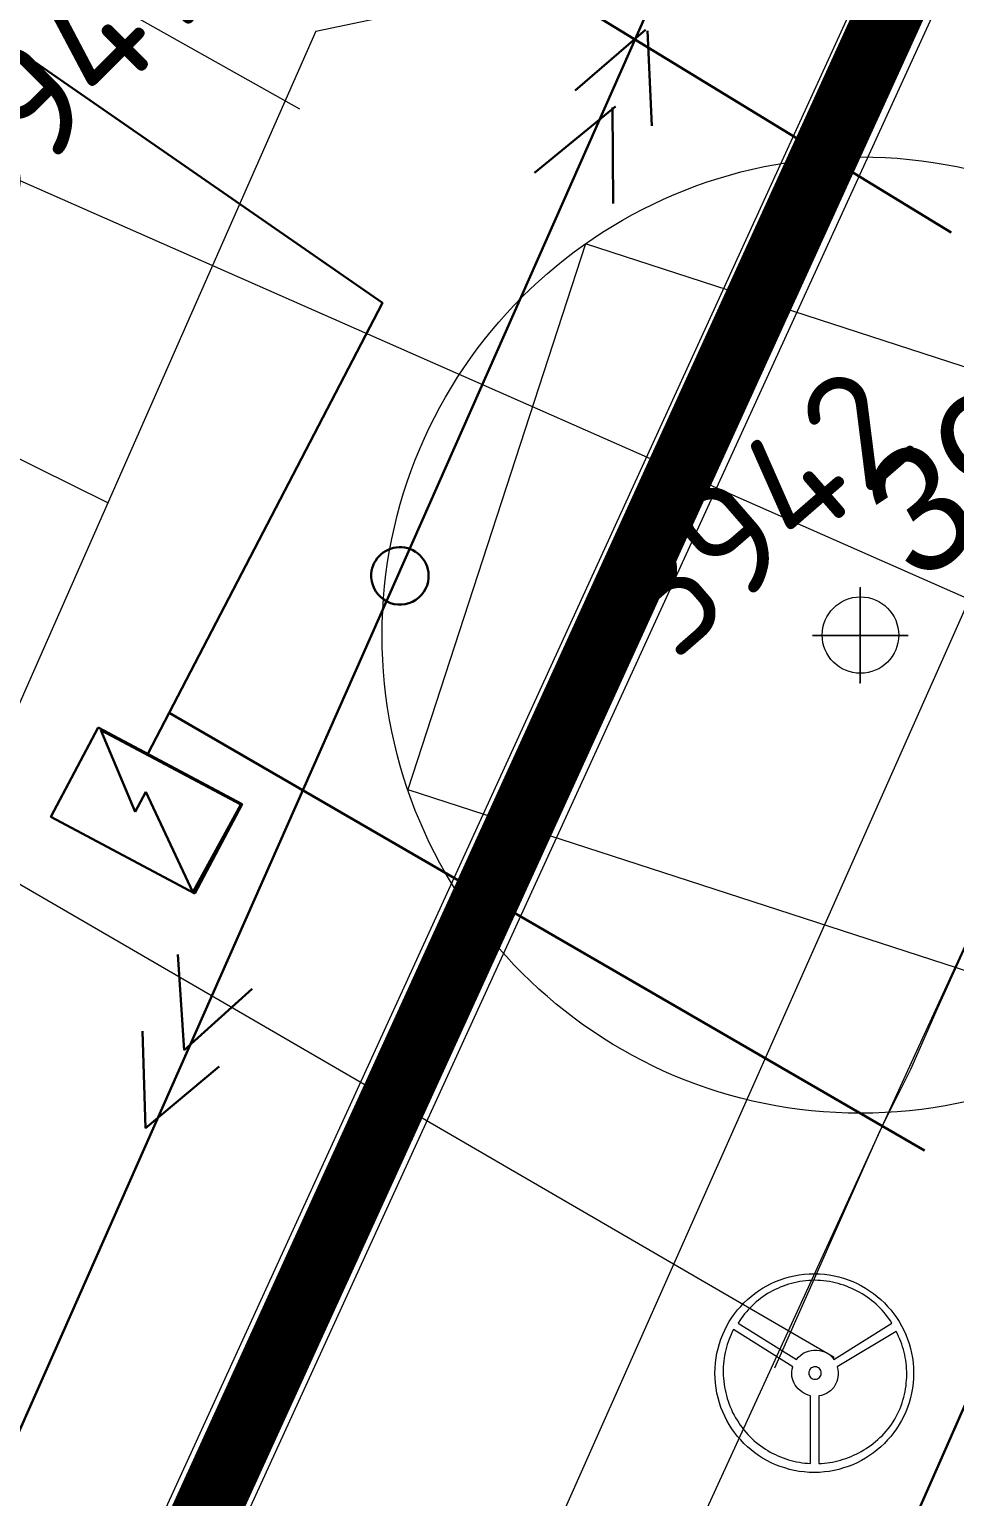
# Model space of a CAD drawing. Header units: millimetres. Extents: x 519 to 9564855, y -810 to 5021775.
# Drawn here: x 9532861.4 to 9532958.1, y 4999107.4 to 4999260.8 of the extents above; entities that cross this region are included whole.
import ezdxf
from ezdxf.enums import TextEntityAlignment as Align

# ---------------------------------------------------------------- set-up
doc = ezdxf.new("R2010")
doc.units = ezdxf.units.MM
doc.header["$LTSCALE"] = 2
doc.header["$MEASUREMENT"] = 0
doc.header["$PDMODE"] = 2
doc.header["$PDSIZE"] = 5
for name, color, linetype in [('OilColl&Flowlines', 3, 'Continuous'), ('OLD WELLS(dr.bfr2000)', 24, 'Continuous'), ('PPLINE_WAT', 7, 'WTR_LINE'), ('ROAD_GROUND', 9, 'Continuous'), ('Скважины - Конфликты наземки', 92, 'Continuous')]:
    doc.layers.add(name, color=color, linetype=linetype)
for name, color, linetype, lineweight in [('PPLINE_GAS', 4, 'GAS_LINE', 30), ('Скважины на 2023 год', 201, 'Continuous', 20), ('Скважины на 2026', 222, 'Continuous', 50), ('ТХ_Проект. НГ', 244, 'g_122_n', 50), ('ТХ_Сущ. НГ', 244, 'g_122_n', 5), ('Электро', 1, 'Continuous', 30), ('Электроснаб', 1, 'Continuous', 18), ('Электроснабжене', 1, 'Continuous', 18)]:
    doc.layers.add(name, color=color, linetype=linetype, lineweight=lineweight)
doc.styles.add('92051501$0$STANDARD', font='simplex.shx')
doc.styles.add('Elect', font='isocpeur.ttf')
doc.styles.add('GeoApp', font='', dxfattribs={"height": 1})
doc.styles.add('Line_GUGK', font='')
doc.styles.get("Standard").update_dxf_attribs({"font": 'isocpeur.ttf', "width": 0.5})
doc.styles.get('GeoApp').set_extended_font_data('D431', italic=True)
doc.styles.get('Line_GUGK').set_extended_font_data('Bm431', italic=True)
doc.linetypes.add('g_122_n', pattern='A,2,-2,3,-0.6,["Н",Line_GUGK,S=2,R=0,X=0,Y=-1],-3,3,-2,8,-2,8,-2,6', length=41.6)
doc.linetypes.add('GAS_LINE', pattern='A,0.5,-0.2,["G",92051501$0$STANDARD,S=0.1,R=0,X=-0.1,Y=-0.05],-0.05', length=0.75)
doc.linetypes.add('WTR_LINE', pattern='A,0.5,-0.2,["W",92051501$0$STANDARD,S=0.1,R=0,X=-0.1,Y=-0.05],-0.05', length=0.75)

msp = doc.modelspace()

# ---------------------------------------------------------------- linework, layer by layer
at = {"layer": 'OilColl&Flowlines', "color": 9, "linetype": 'ByBlock', "lineweight": 0, "ltscale": 50, "true_color": 0xafd9aa}
msp.add_line((9532828.63024, 4999286.82156), (9532889.65492, 4999252.52887), dxfattribs=at)
at = {"layer": 'PPLINE_GAS', "linetype": 'GAS_LINE', "lineweight": 0, "ltscale": 20}
for p, q in [((9532977.85585, 4999193.21827), (9532799.00451, 4999272.07082)), ((9532945.56987, 4999121.96714), (9532794.49137, 4999209.67511))]:
    msp.add_line(p, q, dxfattribs=at)
at = {"layer": 'PPLINE_GAS', "lineweight": 0, "ltscale": 40}
for p, q in [((9532971.60418, 4999192.06679), (9532958.01722, 4999162.18614)), ((9532966.02547, 4999179.89773), (9532852.37464, 4998931.98691)), ((9532956.16492, 4999158.08947), (9532953.5279, 4999152.06943, 0)), ((9532953.5279, 4999152.06943, 0), (9532950.36172, 4999145.72981)), ((9532950.36172, 4999145.72981), (9532939.32857, 4999120.85304))]:
    msp.add_line(p, q, dxfattribs=at)
at = {"layer": 'PPLINE_GAS', "lineweight": 0}
msp.add_line((9532958.01722, 4999162.18614), (9532956.16492, 4999158.08947), dxfattribs=at)
for points in [[(9532943.47711, 4999130.72061), (9532943.47711, 4999130.72061), (9532944.00683, 4999130.71022), (9532944.52616, 4999130.66867), (9532945.0455, 4999130.59597), (9532945.55445, 4999130.51287), (9532946.05301, 4999130.38823), (9532946.54119, 4999130.2532), (9532947.02936, 4999130.08702), (9532947.49676, 4999129.90006), (9532947.95378, 4999129.69232), (9532948.40041, 4999129.46381), (9532948.83665, 4999129.21453), (9532949.2625, 4999128.94448), (9532949.66759, 4999128.65365), (9532950.06228, 4999128.34205), (9532950.4362, 4999128.02006), (9532950.79974, 4999127.6773), (9532951.1425, 4999127.31377), (9532951.47487, 4999126.93984), (9532951.78647, 4999126.54515), (9532952.0773, 4999126.14007), (9532952.34736, 4999125.71421), (9532952.59664, 4999125.27797), (9532952.82515, 4999124.83134), (9532953.04327, 4999124.37433), (9532953.23023, 4999123.89654), (9532953.39641, 4999123.41875), (9532953.53144, 4999122.92019), (9532953.6457, 4999122.42163), (9532953.73918, 4999121.91268), (9532953.81188, 4999121.39334), (9532953.85343, 4999120.86362), (9532953.86382, 4999120.3339), (9532953.86382, 4999120.3339), (9532953.85343, 4999119.79379), (9532953.81188, 4999119.26407), (9532953.73918, 4999118.74473), (9532953.6457, 4999118.23578), (9532953.53144, 4999117.73722), (9532953.39641, 4999117.23866), (9532953.23023, 4999116.75048), (9532953.04327, 4999116.28308), (9532952.82515, 4999115.82606), (9532952.59664, 4999115.37944), (9532952.34736, 4999114.94319), (9532952.0773, 4999114.51734), (9532951.78647, 4999114.11226), (9532951.47487, 4999113.71756), (9532951.1425, 4999113.34364), (9532950.79974, 4999112.98011), (9532950.4362, 4999112.63734), (9532950.06228, 4999112.31536), (9532949.66759, 4999112.00375), (9532949.2625, 4999111.71293), (9532948.83665, 4999111.44287), (9532948.40041, 4999111.19359), (9532947.95378, 4999110.96508), (9532947.49676, 4999110.75735), (9532947.02936, 4999110.57039), (9532946.54119, 4999110.41459), (9532946.05301, 4999110.26917), (9532945.55445, 4999110.15492), (9532945.0455, 4999110.06144), (9532944.52616, 4999109.99912), (9532944.00683, 4999109.95757), (9532943.47711, 4999109.94719), (9532943.47711, 4999109.94719), (9532942.937, 4999109.95757), (9532942.40727, 4999109.99912), (9532941.88794, 4999110.06144), (9532941.37899, 4999110.15492), (9532940.87004, 4999110.26917), (9532940.38187, 4999110.41459), (9532939.89369, 4999110.57039), (9532939.42629, 4999110.75735), (9532938.95889, 4999110.96508), (9532938.51226, 4999111.19359), (9532938.07602, 4999111.44287), (9532937.66055, 4999111.71293), (9532937.25547, 4999112.00375), (9532936.86077, 4999112.31536), (9532936.48685, 4999112.63734), (9532936.12331, 4999112.98011), (9532935.78055, 4999113.34364), (9532935.44818, 4999113.71756), (9532935.14696, 4999114.11226), (9532934.85614, 4999114.51734), (9532934.58608, 4999114.94319), (9532934.3368, 4999115.37944), (9532934.10829, 4999115.82606), (9532933.90056, 4999116.28308), (9532933.7136, 4999116.75048), (9532933.5578, 4999117.23866), (9532933.41238, 4999117.73722), (9532933.29813, 4999118.23578), (9532933.20465, 4999118.74473), (9532933.14233, 4999119.26407), (9532933.10078, 4999119.79379), (9532933.0904, 4999120.3339), (9532933.0904, 4999120.3339), (9532933.10078, 4999120.86362), (9532933.14233, 4999121.39334), (9532933.20465, 4999121.91268), (9532933.29813, 4999122.42163), (9532933.41238, 4999122.92019), (9532933.5578, 4999123.41875), (9532933.7136, 4999123.89654), (9532933.90056, 4999124.37433), (9532934.10829, 4999124.83134), (9532934.3368, 4999125.27797), (9532934.58608, 4999125.71421), (9532934.85614, 4999126.14007), (9532935.14696, 4999126.54515), (9532935.44818, 4999126.93984), (9532935.78055, 4999127.31377), (9532936.12331, 4999127.6773), (9532936.48685, 4999128.02006), (9532936.86077, 4999128.34205), (9532937.25547, 4999128.65365), (9532937.66055, 4999128.94448), (9532938.07602, 4999129.21453), (9532938.51226, 4999129.46381), (9532938.95889, 4999129.69232), (9532939.42629, 4999129.90006), (9532939.89369, 4999130.08702), (9532940.38187, 4999130.2532), (9532940.87004, 4999130.38823), (9532941.37899, 4999130.51287), (9532941.88794, 4999130.59597), (9532942.40727, 4999130.66867), (9532942.937, 4999130.71022), (9532943.47711, 4999130.72061)], [(9532941.6075, 4999121.75688), (9532941.6075, 4999121.75688), (9532941.81523, 4999122.00616), (9532942.05413, 4999122.22428), (9532942.31379, 4999122.40085), (9532942.57346, 4999122.53588), (9532942.8539, 4999122.62936), (9532943.14473, 4999122.70207), (9532943.43556, 4999122.73323), (9532943.72639, 4999122.73323), (9532944.00683, 4999122.70207), (9532944.28727, 4999122.63975), (9532944.54694, 4999122.55665), (9532944.78583, 4999122.4424), (9532945.01434, 4999122.30737), (9532945.2013, 4999122.14118), (9532945.36749, 4999121.96461), (9532945.50251, 4999121.75688), (9532951.58913, 4999125.5688), (9532951.58913, 4999125.5688), (9532951.44371, 4999125.80769), (9532951.27753, 4999126.0362), (9532951.11134, 4999126.26471), (9532950.93476, 4999126.49322), (9532950.7478, 4999126.71134), (9532950.56084, 4999126.92946), (9532950.35311, 4999127.13719), (9532950.14537, 4999127.34493), (9532949.92725, 4999127.54227), (9532949.70913, 4999127.73962), (9532949.47024, 4999127.92658), (9532949.23134, 4999128.10316), (9532948.99245, 4999128.27973), (9532948.74317, 4999128.44592), (9532948.4835, 4999128.6121), (9532948.22383, 4999128.75752), (9532947.95378, 4999128.90293), (9532947.68372, 4999129.04835), (9532947.40328, 4999129.17299), (9532947.12284, 4999129.29763), (9532946.8424, 4999129.41188), (9532946.55157, 4999129.51575), (9532946.26074, 4999129.60923), (9532945.96992, 4999129.69232), (9532945.6687, 4999129.77542), (9532945.36749, 4999129.83774), (9532945.06627, 4999129.90006), (9532944.75467, 4999129.95199), (9532944.45346, 4999129.98315), (9532944.14186, 4999130.01431), (9532943.83025, 4999130.0247), (9532943.51865, 4999130.03508), (9532943.51865, 4999130.03508), (9532943.20705, 4999130.0247), (9532942.89545, 4999130.01431), (9532942.58385, 4999129.98315), (9532942.27225, 4999129.95199), (9532941.97103, 4999129.90006), (9532941.66982, 4999129.84812), (9532941.3686, 4999129.7858), (9532941.07778, 4999129.7131), (9532940.77656, 4999129.61962), (9532940.49612, 4999129.52614), (9532940.20529, 4999129.43265), (9532939.92485, 4999129.3184), (9532939.6548, 4999129.19376), (9532939.38474, 4999129.06912), (9532939.11469, 4999128.93409), (9532938.85502, 4999128.78868), (9532938.59535, 4999128.64326), (9532938.34607, 4999128.47708), (9532938.09679, 4999128.31089), (9532937.8579, 4999128.1447), (9532937.62939, 4999127.95774), (9532937.40088, 4999127.77078), (9532937.18276, 4999127.58382), (9532936.96464, 4999127.37609), (9532936.7569, 4999127.16835), (9532936.55956, 4999126.96062), (9532936.3726, 4999126.7425), (9532936.18564, 4999126.51399), (9532936.00906, 4999126.28548), (9532935.83249, 4999126.05697), (9532935.67669, 4999125.81808), (9532935.52089, 4999125.5688), (9532941.6075, 4999121.75688)], [(9532943.07202, 4999117.94495), (9532943.07202, 4999117.94495), (9532942.83313, 4999118.02805), (9532942.60462, 4999118.12153), (9532942.37611, 4999118.24617), (9532942.16838, 4999118.38119), (9532941.97103, 4999118.537), (9532941.79446, 4999118.70318), (9532941.62827, 4999118.89014), (9532941.49324, 4999119.08749), (9532941.3686, 4999119.29523), (9532941.26474, 4999119.51335), (9532941.19203, 4999119.74185), (9532941.1401, 4999119.98075), (9532941.11932, 4999120.23003), (9532941.12971, 4999120.47931), (9532941.17126, 4999120.72859), (9532941.24396, 4999120.98826), (9532935.0431, 4999124.88328), (9532935.0431, 4999124.88328), (9532934.90807, 4999124.63399), (9532934.78343, 4999124.38471), (9532934.66918, 4999124.12505), (9532934.56531, 4999123.86538), (9532934.46144, 4999123.59532), (9532934.36796, 4999123.31488), (9532934.28487, 4999123.04483), (9532934.21216, 4999122.754), (9532934.14984, 4999122.47356), (9532934.09791, 4999122.18273), (9532934.04597, 4999121.8919), (9532934.01481, 4999121.60108), (9532933.98365, 4999121.29986), (9532933.96288, 4999120.99865), (9532933.95249, 4999120.69743), (9532933.95249, 4999120.39622), (9532933.96288, 4999120.095), (9532933.98365, 4999119.79379), (9532934.00443, 4999119.48219), (9532934.04597, 4999119.18097), (9532934.08752, 4999118.87976), (9532934.14984, 4999118.57854), (9532934.21216, 4999118.27733), (9532934.28487, 4999117.97611), (9532934.36796, 4999117.6749), (9532934.46144, 4999117.38407), (9532934.56531, 4999117.09324), (9532934.67956, 4999116.80241), (9532934.8042, 4999116.51159), (9532934.93923, 4999116.23115), (9532935.08464, 4999115.9507), (9532935.24044, 4999115.67026), (9532935.24044, 4999115.67026), (9532935.39625, 4999115.40021), (9532935.57282, 4999115.14054), (9532935.73901, 4999114.88087), (9532935.92597, 4999114.63159), (9532936.12331, 4999114.3927), (9532936.32066, 4999114.1538), (9532936.51801, 4999113.9253), (9532936.73613, 4999113.70718), (9532936.94387, 4999113.49944), (9532937.17237, 4999113.29171), (9532937.40088, 4999113.09436), (9532937.63977, 4999112.9074), (9532937.87867, 4999112.72044), (9532938.11756, 4999112.55425), (9532938.36684, 4999112.38806), (9532938.62651, 4999112.23226), (9532938.87579, 4999112.07646), (9532939.14585, 4999111.94143), (9532939.40552, 4999111.80641), (9532939.67557, 4999111.68177), (9532939.94562, 4999111.56751), (9532940.22607, 4999111.46365), (9532940.49612, 4999111.35978), (9532940.77656, 4999111.27668), (9532941.06739, 4999111.19359), (9532941.34783, 4999111.12088), (9532941.62827, 4999111.05856), (9532941.9191, 4999111.00663), (9532942.20993, 4999110.9547), (9532942.49037, 4999110.92354), (9532942.7812, 4999110.90276), (9532943.07202, 4999110.88199), (9532943.07202, 4999117.94495)], [(9532945.86605, 4999120.98826), (9532945.86605, 4999120.98826), (9532945.92837, 4999120.7182), (9532945.95953, 4999120.44815), (9532945.95953, 4999120.18848), (9532945.93876, 4999119.9392), (9532945.89721, 4999119.68992), (9532945.83489, 4999119.45103), (9532945.74141, 4999119.23291), (9532945.63754, 4999119.02517), (9532945.50251, 4999118.82782), (9532945.33633, 4999118.64086), (9532945.15975, 4999118.48506), (9532944.96241, 4999118.32926), (9532944.74428, 4999118.20462), (9532944.50539, 4999118.10075), (9532944.24572, 4999118.00727), (9532943.96528, 4999117.94495), (9532943.96528, 4999110.88199), (9532943.96528, 4999110.88199), (9532944.24572, 4999110.89238), (9532944.52616, 4999110.91315), (9532944.8066, 4999110.94431), (9532945.08705, 4999110.98586), (9532945.36749, 4999111.03779), (9532945.64793, 4999111.08972), (9532945.92837, 4999111.16243), (9532946.20881, 4999111.23514), (9532946.48925, 4999111.31823), (9532946.76969, 4999111.41171), (9532947.05013, 4999111.51558), (9532947.32019, 4999111.61945), (9532947.59024, 4999111.74409), (9532947.8603, 4999111.86873), (9532948.13035, 4999112.00375), (9532948.39002, 4999112.14917), (9532948.64969, 4999112.29458), (9532948.90936, 4999112.46077), (9532949.15864, 4999112.62696), (9532949.40792, 4999112.80353), (9532949.64681, 4999112.98011), (9532949.88571, 4999113.17745), (9532950.11421, 4999113.3748), (9532950.34272, 4999113.58253), (9532950.56084, 4999113.79027), (9532950.76858, 4999114.01878), (9532950.97631, 4999114.24728), (9532951.17366, 4999114.48618), (9532951.36062, 4999114.72507), (9532951.54758, 4999114.97435), (9532951.71377, 4999115.23402), (9532951.87995, 4999115.50408), (9532951.87995, 4999115.50408), (9532952.03576, 4999115.78452), (9532952.18117, 4999116.06496), (9532952.3162, 4999116.35579), (9532952.44084, 4999116.63623), (9532952.5447, 4999116.92706), (9532952.64857, 4999117.22827), (9532952.74205, 4999117.5191), (9532952.82515, 4999117.80993), (9532952.89785, 4999118.11114), (9532952.97056, 4999118.41235), (9532953.02249, 4999118.70318), (9532953.06404, 4999119.0044), (9532953.0952, 4999119.30561), (9532953.12636, 4999119.60683), (9532953.13675, 4999119.89765), (9532953.14713, 4999120.19887), (9532953.14713, 4999120.50008), (9532953.12636, 4999120.79091), (9532953.10559, 4999121.08174), (9532953.07443, 4999121.38295), (9532953.04327, 4999121.67378), (9532952.99133, 4999121.95422), (9532952.9394, 4999122.24505), (9532952.86669, 4999122.52549), (9532952.79399, 4999122.80593), (9532952.71089, 4999123.08637), (9532952.61741, 4999123.36682), (9532952.52393, 4999123.63687), (9532952.40968, 4999123.89654), (9532952.29542, 4999124.16659), (9532952.17078, 4999124.42626), (9532952.03576, 4999124.67554), (9532945.86605, 4999120.98826)], [(9532943.5602, 4999120.98826), (9532943.5602, 4999120.98826), (9532943.42517, 4999120.97787), (9532943.30053, 4999120.93633), (9532943.19666, 4999120.87401), (9532943.0928, 4999120.8013), (9532943.02009, 4999120.69743), (9532942.95777, 4999120.59356), (9532942.91622, 4999120.46892), (9532942.90584, 4999120.3339), (9532942.90584, 4999120.3339), (9532942.91622, 4999120.19887), (9532942.95777, 4999120.08462), (9532943.02009, 4999119.97036), (9532943.0928, 4999119.87688), (9532943.19666, 4999119.79379), (9532943.30053, 4999119.74185), (9532943.42517, 4999119.70031), (9532943.5602, 4999119.68992), (9532943.5602, 4999119.68992), (9532943.69523, 4999119.70031), (9532943.80948, 4999119.74185), (9532943.92373, 4999119.79379), (9532944.01721, 4999119.87688), (9532944.10031, 4999119.97036), (9532944.15224, 4999120.08462), (9532944.19379, 4999120.19887), (9532944.20418, 4999120.3339), (9532944.20418, 4999120.3339), (9532944.19379, 4999120.46892), (9532944.15224, 4999120.59356), (9532944.10031, 4999120.69743), (9532944.01721, 4999120.8013), (9532943.92373, 4999120.87401), (9532943.80948, 4999120.93633), (9532943.69523, 4999120.97787), (9532943.5602, 4999120.98826)]]:
    msp.add_lwpolyline(points, dxfattribs=at)
at = {"layer": 'PPLINE_WAT', "color": 5, "lineweight": 0, "ltscale": 2}
msp.add_lwpolyline([(9529678.04536, 4999710.05417), (9530509.067, 4999861.038), (9530574.027, 4999857.44), (9530635.798, 4999849.551), (9530710.92893, 4999832.69702), (9530791.425, 4999806.726), (9532887.30423, 4999049.66301), (9532891.568, 4999047.93), (9533000, 4999292.00293)], dxfattribs=at)
at = {"layer": 'ROAD_GROUND', "lineweight": 0}
for points in [[(9533000, 4999378.06146), (9532861.80997, 4999075.90992)], [(9533000, 4999358.82691), (9532865.37868, 4999064.47831)]]:
    msp.add_lwpolyline(points, dxfattribs=at)
at = {"layer": 'ROAD_GROUND', "color": 8, "lineweight": 0, "const_width": 7}
msp.add_lwpolyline([(9533000, 4999369.23584), (9532861.56105, 4999065.61731)], dxfattribs=at)
at = {"layer": 'Скважины - Конфликты наземки', "linetype": 'ByBlock', "lineweight": 0}
msp.add_circle((9532948.3, 4999197.5), 4, dxfattribs=at)
at = {"layer": 'Скважины - Конфликты наземки', "linetype": 'ByBlock', "lineweight": 0, "ltscale": 80}
msp.add_point((9532948.3, 4999197.5), dxfattribs=at)
at = {"layer": 'Скважины на 2023 год', "color": 0, "linetype": 'ByBlock', "lineweight": 0}
msp.add_lwpolyline([(9532901.00241, 4999181.34789), (9532977.08693, 4999156.62653), (9532995.62795, 4999213.68992), (9532919.54343, 4999238.41128)], close=True, dxfattribs=at)
at = {"layer": 'Скважины на 2023 год', "color": 1, "linetype": 'ByBlock', "lineweight": 0}
msp.add_circle((9532948.3, 4999197.5), 50, dxfattribs=at)
at = {"layer": 'Скважины на 2023 год', "color": 0, "linetype": 'ByBlock', "lineweight": 0}
msp.add_circle((9532948.3, 4999197.5), 4, dxfattribs=at)
msp.add_point((9532948.27848, 4999197.4459), dxfattribs=at)
at = {"layer": 'Скважины на 2026', "linetype": 'ByBlock', "ltscale": 50}
msp.add_circle((9532990.79, 4999302.83), 50, dxfattribs=at)
at = {"layer": 'ТХ_Проект. НГ', "color": 3, "linetype": 'ByBlock', "lineweight": 0, "ltscale": 0.3}
msp.add_line((9532891.37295, 4999260.65676, -1.45761), (9532759.3884, 4998961.42545, -25.26336), dxfattribs=at)
at = {"layer": 'ТХ_Проект. НГ', "color": 3, "linetype": 'ByBlock', "lineweight": 0, "ltscale": 0.3, "elevation": -0.45306}
msp.add_lwpolyline([(9532891.37295, 4999260.65676), (9532913.39388, 4999265.27216)], dxfattribs=at)
at = {"layer": 'ТХ_Сущ. НГ', "lineweight": 0, "ltscale": 0.3, "elevation": -25.1706}
msp.add_lwpolyline([(9532869.61855, 4999211.33585), (9532843.8497, 4999224.0909)], dxfattribs=at)
at = {"layer": 'Электро'}
for p, q in [((9533000.18214, 4999430.22753), (9531486.31914, 4996009.5866)), ((9532695.88211, 4999372.45371, 0), (9532898.32591, 4999232.24203)), ((9532909.17012, 4999269.29185, 0), (9532957.7843, 4999239.60201, 0)), ((9532925.82736, 4999260.78732), (9532918.47068, 4999254.44827)), ((9532926.0565, 4999260.68195), (9532926.4906, 4999250.76018)), ((9532922.70065, 4999252.78083), (9532914.23478, 4999245.84074)), ((9532922.36607, 4999252.65691), (9532922.46559, 4999242.61123)), ((9532898.32591, 4999232.24203), (9532873.79302, 4999185.0698)), ((9532996.86957, 4999202.69298, 0), (9532874.86957, 4998925.09298, 0)), ((9532876.03442, 4999189.3796), (9532955.00547, 4999143.61176)), ((9532863.65844, 4999178.48302), (9532868.62014, 4999187.81898)), ((9532868.62014, 4999187.81898), (9532883.67484, 4999179.81799)), ((9532883.54251, 4999179.7775), (9532868.88769, 4999187.56598)), ((9532868.88769, 4999187.56598), (9532872.46897, 4999179.01374)), ((9532872.46897, 4999179.01374), (9532873.58369, 4999181.1112)), ((9532873.58369, 4999181.1112), (9532878.52066, 4999170.62155)), ((9532878.52066, 4999170.62155), (9532883.54251, 4999179.7775)), ((9532883.67484, 4999179.81799), (9532878.71313, 4999170.48202)), ((9532878.71313, 4999170.48202), (9532863.65844, 4999178.48302)), ((9532877.59017, 4999154.08215), (9532876.92693, 4999164.1093)), ((9532884.71772, 4999160.52659), (9532877.59017, 4999154.08215)), ((9532873.2365, 4999156.08426), (9532873.56515, 4999145.93321)), ((9532873.56515, 4999145.93321), (9532881.25642, 4999152.39617))]:
    msp.add_line(p, q, dxfattribs=at)
for start, end in [(355.900389, 175.900389), (175.900389, 355.900389)]:
    msp.add_arc((9532900.15718, 4999203.68791), 3, start, end, dxfattribs=at)
at = {"layer": 'Электроснаб', "color": 1, "linetype": 'ByBlock', "lineweight": 0}
for p, q in [((9533000.18214, 4999430.22753), (9531486.31914, 4996009.5866)), ((9532695.88211, 4999372.45371, 0), (9532898.32591, 4999232.24203)), ((9532909.17012, 4999269.29185, 0), (9532957.7843, 4999239.60201, 0)), ((9532925.82736, 4999260.78732), (9532918.47068, 4999254.44827)), ((9532926.0565, 4999260.68195), (9532926.4906, 4999250.76018)), ((9532922.70065, 4999252.78083), (9532914.23478, 4999245.84074)), ((9532922.36607, 4999252.65691), (9532922.46559, 4999242.61123)), ((9532898.32591, 4999232.24203), (9532873.79302, 4999185.0698)), ((9532996.86957, 4999202.69298, 0), (9532874.86957, 4998925.09298, 0)), ((9532876.03442, 4999189.3796), (9532955.00547, 4999143.61176)), ((9532863.65844, 4999178.48302), (9532868.62014, 4999187.81898)), ((9532868.62014, 4999187.81898), (9532883.67484, 4999179.81799)), ((9532883.54251, 4999179.7775), (9532868.88769, 4999187.56598)), ((9532868.88769, 4999187.56598), (9532872.46897, 4999179.01374)), ((9532872.46897, 4999179.01374), (9532873.58369, 4999181.1112)), ((9532873.58369, 4999181.1112), (9532878.52066, 4999170.62155)), ((9532878.52066, 4999170.62155), (9532883.54251, 4999179.7775)), ((9532883.67484, 4999179.81799), (9532878.71313, 4999170.48202)), ((9532878.71313, 4999170.48202), (9532863.65844, 4999178.48302)), ((9532877.59017, 4999154.08215), (9532876.92693, 4999164.1093)), ((9532884.71772, 4999160.52659), (9532877.59017, 4999154.08215)), ((9532873.2365, 4999156.08426), (9532873.56515, 4999145.93321)), ((9532873.56515, 4999145.93321), (9532881.25642, 4999152.39617))]:
    msp.add_line(p, q, dxfattribs=at)
for start, end in [(355.900389, 175.900389), (175.900389, 355.900389)]:
    msp.add_arc((9532900.15718, 4999203.68791), 3, start, end, dxfattribs=at)
at = {"layer": 'Электроснабжене', "color": 1, "linetype": 'ByBlock', "lineweight": 0}
for p, q in [((9534101.79379, 5001919.36816), (9531486.31914, 4996009.5866)), ((9532695.88211, 4999372.45371, 0), (9532898.32591, 4999232.24203)), ((9532909.17012, 4999269.29185, 0), (9532957.7843, 4999239.60201, 0)), ((9532925.82736, 4999260.78732), (9532918.47068, 4999254.44827)), ((9532926.0565, 4999260.68195), (9532926.4906, 4999250.76018)), ((9532922.70065, 4999252.78083), (9532914.23478, 4999245.84074)), ((9532922.36607, 4999252.65691), (9532922.46559, 4999242.61123)), ((9532898.32591, 4999232.24203), (9532873.79302, 4999185.0698)), ((9532996.86957, 4999202.69298, 0), (9532874.86957, 4998925.09298, 0)), ((9532876.03442, 4999189.3796), (9532955.00547, 4999143.61176)), ((9532863.65844, 4999178.48302), (9532868.62014, 4999187.81898)), ((9532868.62014, 4999187.81898), (9532883.67484, 4999179.81799)), ((9532883.54251, 4999179.7775), (9532868.88769, 4999187.56598)), ((9532868.88769, 4999187.56598), (9532872.46897, 4999179.01374)), ((9532872.46897, 4999179.01374), (9532873.58369, 4999181.1112)), ((9532873.58369, 4999181.1112), (9532878.52066, 4999170.62155)), ((9532878.52066, 4999170.62155), (9532883.54251, 4999179.7775)), ((9532883.67484, 4999179.81799), (9532878.71313, 4999170.48202)), ((9532878.71313, 4999170.48202), (9532863.65844, 4999178.48302)), ((9532877.59017, 4999154.08215), (9532876.92693, 4999164.1093)), ((9532884.71772, 4999160.52659), (9532877.59017, 4999154.08215)), ((9532873.2365, 4999156.08426), (9532873.56515, 4999145.93321)), ((9532873.56515, 4999145.93321), (9532881.25642, 4999152.39617))]:
    msp.add_line(p, q, dxfattribs=at)
for start, end in [(355.900389, 175.900389), (175.900389, 355.900389)]:
    msp.add_arc((9532900.15718, 4999203.68791), 3, start, end, dxfattribs=at)

# ---------------------------------------------------------------- texts
at = {"layer": 'OLD WELLS(dr.bfr2000)', "lineweight": 0, "style": 'Elect'}
msp.add_text(' _3941', height=12.5, rotation=44.9999999, dxfattribs=at).set_placement((9532844.8, 4999227.9))
at = {"layer": 'Скважины - Конфликты наземки', "lineweight": 35, "style": 'GeoApp'}
msp.add_text('3942', height=12.5, rotation=38.8332141, dxfattribs=at).set_placement((9532954.57117, 4999202.70079))
at = {"layer": 'Скважины на 2023 год', "color": 0, "linetype": 'ByBlock', "lineweight": 0}
msp.add_text('3942', height=12, rotation=41, dxfattribs=at).set_placement((9532931.23636, 4999191.90747), align=Align.BOTTOM_LEFT)

doc.saveas('drawing.dxf')
